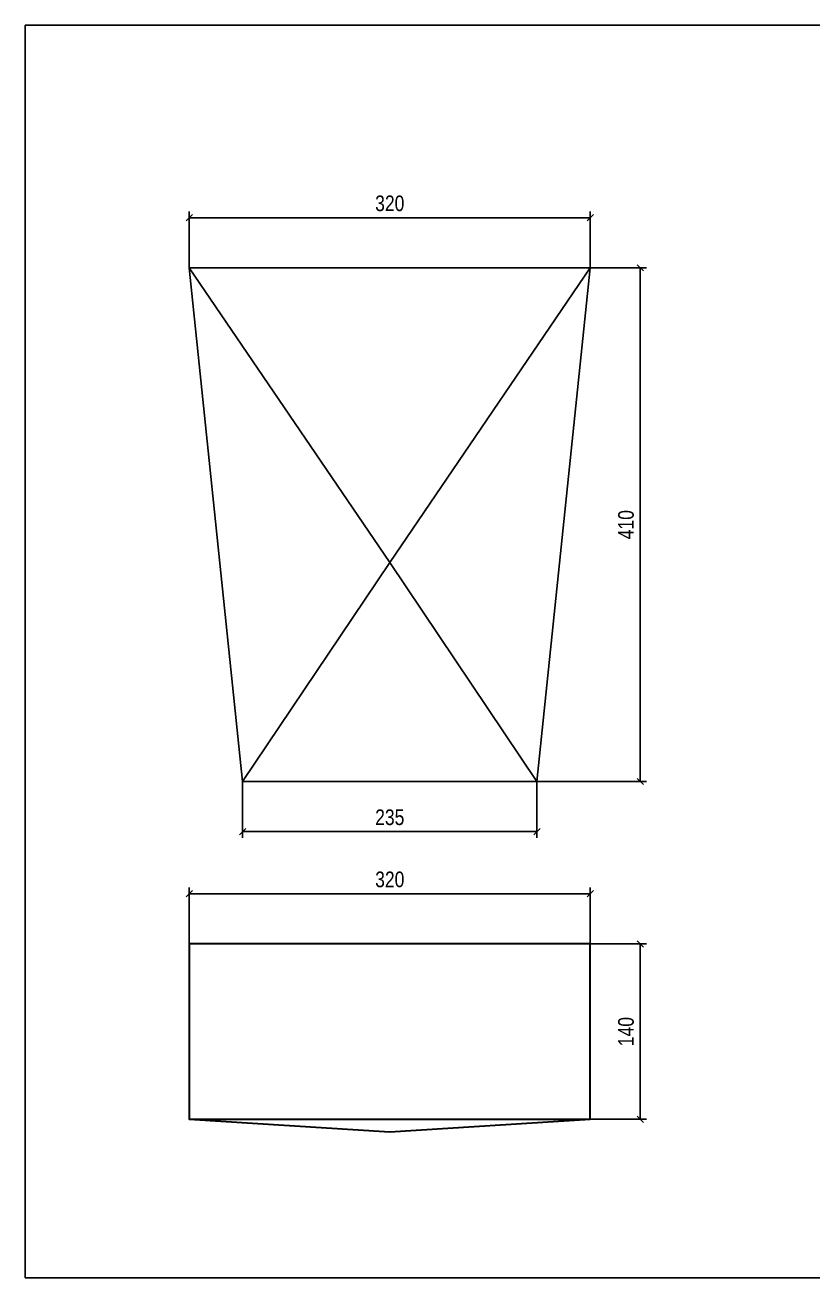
# Model space of a CAD drawing. Header units: inches. Extents: x 35579 to 36939, y 3794 to 4794.
# Drawn here: x 35579 to 36208, y 3794 to 4794 of the extents above; entities that cross this region are included whole.
import ezdxf

# ---------------------------------------------------------------- set-up
doc = ezdxf.new("R2010")
doc.units = ezdxf.units.IN
doc.header["$MEASUREMENT"] = 0
doc.layers.add('Профиль', color=7, linetype='Continuous', lineweight=30)
doc.layers.add('Размеры', color=5, linetype='Continuous', lineweight=9)
doc.styles.add('Размер', font='ARIAL.TTF', dxfattribs={"width": 0.8})
doc.dimstyles.new('Модель 1_4', dxfattribs={"dimtxt": 12.5, "dimasz": 5, "dimexe": 5, "dimexo": 0, "dimgap": 5, "dimtad": 1, "dimtoh": 1, "dimdec": 0, "dimtxsty": 'Размер', "dimblk": 'OBLIQUE', "dimcen": 5, "dimadec": 0, "dimazin": 0, "dimtfac": 1, "dimtdec": 0, "dimtmove": 1, "dimatfit": 2, "dimldrblk": 'DOT', "dimfxl": 0, "dimarcsym": 0})

# ---------------------------------------------------------------- blocks, each defined once
blk = doc.blocks.new('_Oblique')
at = {"color": 0, "linetype": 'ByBlock', "lineweight": -2}
blk.add_line((-0.5, -0.5), (0.5, 0.5), dxfattribs=at)
blk = doc.blocks.new('*D17')
at = {"layer": 'Defpoints', "color": 0}
for p in [(36029.9, 4100.5), (35709.9, 4060.5), (36029.9, 4060.5)]:
    blk.add_point(p, dxfattribs=at)
at = {"layer": 'Размеры', "color": 0, "lineweight": -2}
for p, q in [((35709.9, 4060.5), (35709.9, 4105.5)), ((35709.9, 4100.5), (36029.9, 4100.5)), ((36029.9, 4060.5), (36029.9, 4105.5))]:
    blk.add_line(p, q, dxfattribs=at)
at = {"layer": 'Размеры', "color": 0, "lineweight": -2, "xscale": 5, "yscale": 5, "zscale": 5, "rotation": 180}
blk.add_blockref('_Oblique', (35709.9, 4100.5), dxfattribs=at)
at = {"layer": 'Размеры', "color": 0, "lineweight": -2, "xscale": 5, "yscale": 5, "zscale": 5}
blk.add_blockref('_Oblique', (36029.9, 4100.5), dxfattribs=at)
at = {"layer": 'Размеры', "color": 0, "insert": (35869.9, 4111.9), "char_height": 12.5, "attachment_point": 5, "style": 'Размер'}
blk.add_mtext('320', dxfattribs=at)
blk = doc.blocks.new('_Dot')
at = {"color": 0, "linetype": 'ByBlock', "lineweight": -2}
blk.add_line((-0.5, 0), (-1, 0), dxfattribs=at)
at = {"color": 0, "linetype": 'ByBlock', "const_width": 0.5}
blk.add_lwpolyline([(-0.25, 0, 1), (0.25, 0, 1)], format="xyb", close=True, dxfattribs=at)
blk = doc.blocks.new('*D18')
at = {"layer": 'Defpoints', "color": 0}
for p in [(36029.9, 4640.1), (35709.9, 4600.1), (36029.9, 4600.1)]:
    blk.add_point(p, dxfattribs=at)
at = {"layer": 'Размеры', "color": 0, "lineweight": -2}
for p, q in [((35709.9, 4600.1), (35709.9, 4645.1)), ((35709.9, 4640.1), (36029.9, 4640.1)), ((36029.9, 4600.1), (36029.9, 4645.1))]:
    blk.add_line(p, q, dxfattribs=at)
at = {"layer": 'Размеры', "color": 0, "lineweight": -2, "xscale": 5, "yscale": 5, "zscale": 5, "rotation": 180}
blk.add_blockref('_Oblique', (35709.9, 4640.1), dxfattribs=at)
at = {"layer": 'Размеры', "color": 0, "lineweight": -2, "xscale": 5, "yscale": 5, "zscale": 5}
blk.add_blockref('_Oblique', (36029.9, 4640.1), dxfattribs=at)
at = {"layer": 'Размеры', "color": 0, "insert": (35869.9, 4651.5), "char_height": 12.5, "attachment_point": 5, "style": 'Размер'}
blk.add_mtext('320', dxfattribs=at)
blk = doc.blocks.new('*D19')
at = {"layer": 'Defpoints', "color": 0}
for p in [(36029.9, 4600.1), (36069.9, 4600.1), (35987.4, 4190.1)]:
    blk.add_point(p, dxfattribs=at)
at = {"layer": 'Размеры', "color": 0, "lineweight": -2}
for p, q in [((36029.9, 4600.1), (36074.9, 4600.1)), ((36069.9, 4190.1), (36069.9, 4600.1)), ((35987.4, 4190.1), (36074.9, 4190.1))]:
    blk.add_line(p, q, dxfattribs=at)
at = {"layer": 'Размеры', "color": 0, "lineweight": -2, "xscale": 5, "yscale": 5, "zscale": 5}
for p, rotation in [((36069.9, 4600.1), 90), ((36069.9, 4190.1), 270)]:
    blk.add_blockref('_Oblique', p, dxfattribs=dict(at, rotation=rotation))
at = {"layer": 'Размеры', "color": 0, "insert": (36058.5, 4395.1), "char_height": 12.5, "attachment_point": 5, "rotation": 90, "style": 'Размер'}
blk.add_mtext('410', dxfattribs=at)
blk = doc.blocks.new('*D20')
at = {"layer": 'Defpoints', "color": 0}
for p in [(35752.4, 4190.1), (35987.4, 4190.1), (35987.4, 4150.1)]:
    blk.add_point(p, dxfattribs=at)
at = {"layer": 'Размеры', "color": 0, "lineweight": -2}
for p, q in [((35752.4, 4190.1), (35752.4, 4145.1)), ((35987.4, 4190.1), (35987.4, 4145.1)), ((35752.4, 4150.1), (35987.4, 4150.1))]:
    blk.add_line(p, q, dxfattribs=at)
at = {"layer": 'Размеры', "color": 0, "lineweight": -2, "xscale": 5, "yscale": 5, "zscale": 5, "rotation": 180}
blk.add_blockref('_Oblique', (35752.4, 4150.1), dxfattribs=at)
at = {"layer": 'Размеры', "color": 0, "lineweight": -2, "xscale": 5, "yscale": 5, "zscale": 5}
blk.add_blockref('_Oblique', (35987.4, 4150.1), dxfattribs=at)
at = {"layer": 'Размеры', "color": 0, "insert": (35869.9, 4161.5), "char_height": 12.5, "attachment_point": 5, "style": 'Размер'}
blk.add_mtext('235', dxfattribs=at)
blk = doc.blocks.new('AZ41-1 спереди')
at = {"extrusion": (0, 1, -2.22045e-16)}
for p, q in [((30167.8, 6282), (30210.3, 5872)), ((30327.8, 6047), (30167.8, 6282)), ((30487.8, 6282), (30167.8, 6282)), ((30487.8, 6282), (30327.8, 6047)), ((30445.3, 5872), (30487.8, 6282)), ((30210.3, 5872), (30327.8, 6047)), ((30327.8, 6047), (30445.3, 5872)), ((30210.3, 5872), (30445.3, 5872))]:
    blk.add_line(p, q, dxfattribs=at)
blk = doc.blocks.new('*D24')
at = {"layer": 'Defpoints', "color": 0}
for p in [(36029.9, 4060.5), (36069.9, 4060.5), (36029.9, 3920.5)]:
    blk.add_point(p, dxfattribs=at)
at = {"layer": 'Размеры', "color": 0, "lineweight": -2}
for p, q in [((36029.9, 4060.5), (36074.9, 4060.5)), ((36069.9, 3920.5), (36069.9, 4060.5)), ((36029.9, 3920.5), (36074.9, 3920.5))]:
    blk.add_line(p, q, dxfattribs=at)
at = {"layer": 'Размеры', "color": 0, "lineweight": -2, "xscale": 5, "yscale": 5, "zscale": 5}
for p, rotation in [((36069.9, 4060.5), 90), ((36069.9, 3920.5), 270)]:
    blk.add_blockref('_Oblique', p, dxfattribs=dict(at, rotation=rotation))
at = {"layer": 'Размеры', "color": 0, "insert": (36058.5, 3990.5), "char_height": 12.5, "attachment_point": 5, "rotation": 90, "style": 'Размер'}
blk.add_mtext('140', dxfattribs=at)

msp = doc.modelspace()

# ---------------------------------------------------------------- linework, layer by layer
for points in [[(36938.8, 4793.9), (35578.8, 4793.9)], [(35578.8, 4793.9), (35578.8, 3793.9)], [(35578.8, 3793.9), (36938.8, 3793.9)]]:
    msp.add_lwpolyline(points)
at = {"layer": 'Профиль'}
for points in [[(35709.9, 4060.5), (35709.9, 3920.5), (35869.9, 3910.5), (36029.9, 3920.5), (36029.9, 4060.5), (35709.9, 4060.5)], [(35709.9, 3920.5), (36029.9, 3920.5)]]:
    msp.add_lwpolyline(points, dxfattribs=at)

# ---------------------------------------------------------------- block references
msp.add_blockref('AZ41-1 спереди', (5542.1, -1682))

# ---------------------------------------------------------------- dimensions: what is measured, and where the dimension line sits
at = {"layer": 'Размеры'}
for base, p1, p2, picture, middle in [((36029.9, 4640.1), (35709.9, 4600.1), (36029.9, 4600.1), '*D18', (35869.9, 4640.1)), ((35987.4, 4150.1), (35752.4, 4190.1), (35987.4, 4190.1), '*D20', (35869.9, 4150.1)), ((36029.9, 4100.5), (35709.9, 4060.5), (36029.9, 4060.5), '*D17', (35869.9, 4100.5))]:
    dim = msp.add_linear_dim(base=base, p1=p1, p2=p2, dimstyle='Модель 1_4', dxfattribs=at)
    dim.commit()
    dim.dimension.update_dxf_attribs({"geometry": picture, "text_midpoint": middle, "dimtype": 160})
for base, p1, p2, picture, middle in [((36069.9, 4600.1), (35987.4, 4190.1), (36029.9, 4600.1), '*D19', (36069.9, 4395.1)), ((36069.9, 4060.5), (36029.9, 3920.5), (36029.9, 4060.5), '*D24', (36069.9, 3990.5))]:
    dim = msp.add_linear_dim(base=base, p1=p1, p2=p2, angle=90, dimstyle='Модель 1_4', dxfattribs=at)
    dim.commit()
    dim.dimension.update_dxf_attribs({"geometry": picture, "text_midpoint": middle, "dimtype": 160})

doc.saveas('drawing.dxf')
